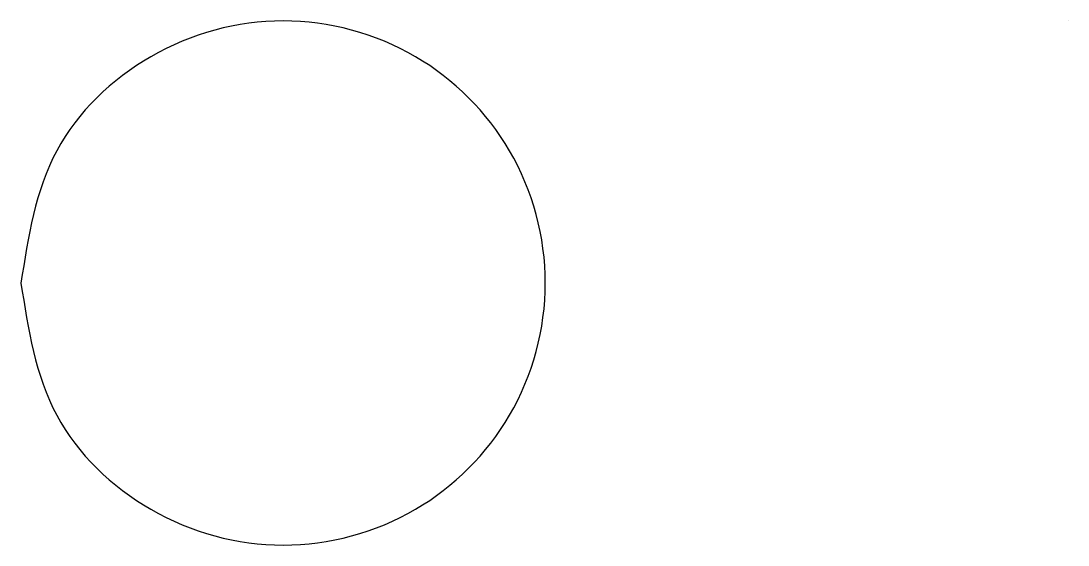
# Model space of a CAD drawing. Extents: x 0 to 229, y 211 to 325.
import ezdxf

# ---------------------------------------------------------------- set-up
doc = ezdxf.new("R2010")
doc.units = 0
doc.layers.get('0').update_dxf_attribs({"linetype": 'CONTINUOUS'})

msp = doc.modelspace()

# ---------------------------------------------------------------- linework, layer by layer
at = {"color": 7}
msp.add_lwpolyline([(228.6, 325.12), (228.6, 325.12)], dxfattribs=at)
msp.add_open_spline([(0, 267.8811), (1.573649, 277.970816), (4.6744, 297.851801), (27.461617, 319.73858), (57.186351, 327.851102), (87.223271, 319.73858), (109.092399, 297.851801), (117.210923, 267.8811), (109.092399, 237.910399), (87.223271, 216.02362), (57.186351, 207.911098), (27.461617, 216.02362), (4.6744, 237.910399), (1.573649, 257.791384), (0, 267.8811)], degree=3, knots=[0, 0, 0, 0, 29.926559, 58.967909, 88.894468, 118.821027, 147.862377, 177.788936, 207.715495, 236.756845, 266.683404, 296.609963, 325.651313, 355.577873, 355.577873, 355.577873, 355.577873], dxfattribs=at)

doc.saveas('drawing.dxf')
